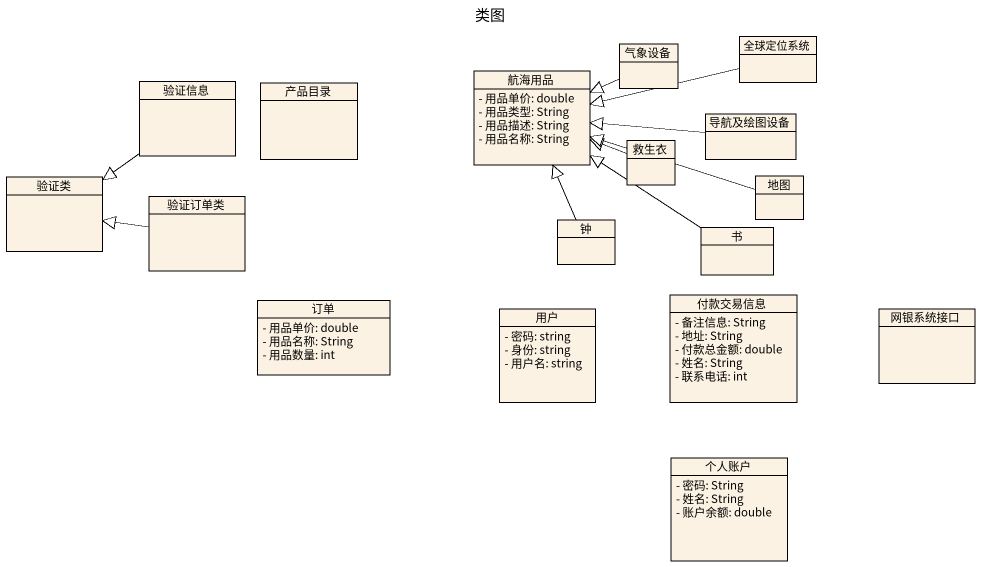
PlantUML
@startuml
title 类图
hide circle
hide empty members
skinparam classAttributeIconSize 0
class 航海用品 {
  - 用品单价: double
  - 用品类型: String
  - 用品描述: String
  - 用品名称: String
}
class 气象设备
class 全球定位系统
class 验证信息
class 产品目录
class 导航及绘图设备
class 救生衣
class 验证类
class 验证订单类
class 钟
class 地图
class 书
class 订单 {
  - 用品单价: double
  - 用品名称: String
  - 用品数量: int
}
class 用户 {
  - 密码: string
  - 身份: string
  - 用户名: string
}
class 付款交易信息 {
  - 备注信息: String
  - 地址: String
  - 付款总金额: double
  - 姓名: String
  - 联系电话: int
}
class 网银系统接口
class 个人账户 {
  - 密码: String
  - 姓名: String
  - 账户余额: double
}
气象设备 -left-|> 航海用品
全球定位系统 -left-|> 航海用品
验证信息 --|> 验证类
导航及绘图设备 -left-|> 航海用品
救生衣 -left-|> 航海用品
验证订单类 -left-|> 验证类
钟 -up-|> 航海用品
地图 -left-|> 航海用品
书 -up-|> 航海用品
@enduml
